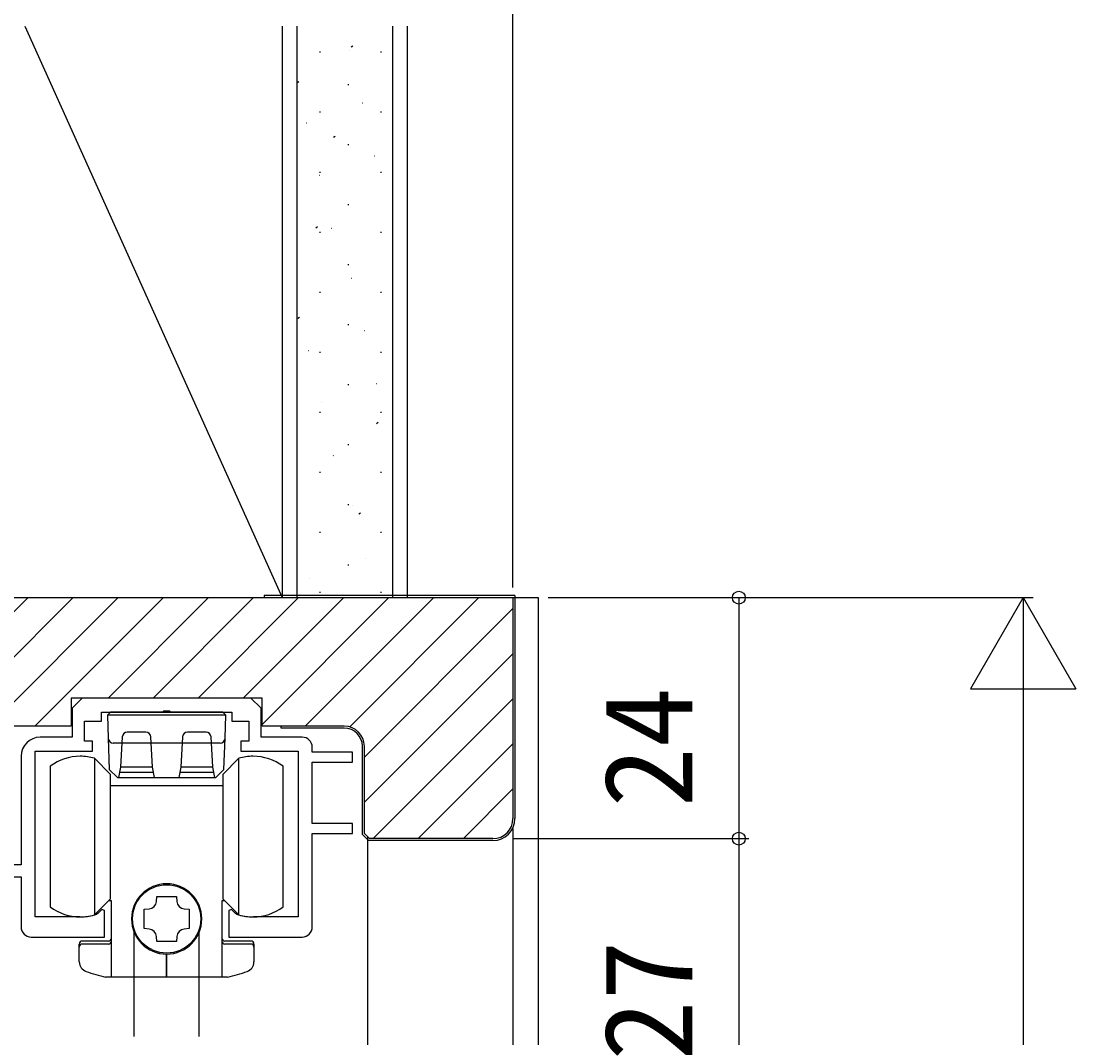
# Model space of a CAD drawing. Units: millimetres, scale not verified. Extents: x -525 to 525, y -783 to 779.
# Drawn here: x -250.6 to -145.5, y 403.9 to 505.1 of the extents above; entities that cross this region are included whole.
import ezdxf
from ezdxf.enums import TextEntityAlignment as Align

# ---------------------------------------------------------------- set-up
doc = ezdxf.new("R2010")
doc.units = ezdxf.units.MM
doc.header["$LTSCALE"] = 4
for name, color, linetype in [('0-3_YKK_11E', 7, 'Continuous'), ('0-4_YKK_12', 2, 'Continuous'), ('0-5_YKK_13', 4, 'Continuous'), ('0-7_YKK_D', 6, 'Continuous'), ('0-9_YSS_K', 3, 'Continuous'), ('0-A_YSS_KE', 3, 'Continuous')]:
    doc.layers.add(name, color=color, linetype=linetype)
doc.styles.add('ＭＳ ゴシック', font='')
doc.styles.get('ＭＳ ゴシック').set_extended_font_data('MS Gothic')

msp = doc.modelspace()

# ---------------------------------------------------------------- linework, layer by layer
at = {"layer": '0-3_YKK_11E'}
for points in [[(-222.618, 433.81), (-226.718, 433.81), (-226.718, 436.71), (-227.718, 437.71), (-244.518, 437.71), (-245.518, 436.71), (-245.518, 433.81), (-248.718, 433.81)], [(-244.768, 415.91), (-249.218, 415.91), (-249.218, 432.41), (-243.518, 432.41), (-243.518, 433.41), (-244.318, 433.41), (-244.318, 435.41), (-242.618, 435.41), (-242.618, 436.31), (-236.576, 436.31), (-236.393, 436.43), (-235.843, 436.43), (-235.66, 436.31), (-229.618, 436.31), (-229.618, 435.41), (-227.918, 435.41), (-227.918, 433.41), (-228.718, 433.41), (-228.718, 432.41), (-223.018, 432.41), (-223.018, 415.91), (-227.468, 415.91)], [(-250.618, 431.91), (-250.618, 421.11), (-253.918, 421.11), (-253.918, 426.71), (-255.118, 426.71)], [(-221.618, 414.91), (-221.618, 424.21), (-217.618, 424.21), (-217.618, 425.21), (-221.618, 425.21), (-221.618, 431.31), (-217.618, 431.31), (-217.618, 432.31), (-221.618, 432.31), (-221.618, 432.81)], [(-253.918, 397.31), (-253.918, 419.91), (-250.618, 419.91), (-250.618, 414.91)], [(-249.618, 413.91), (-242.318, 413.91), (-242.318, 416.544), (-242.565, 416.646), (-242.963, 416.248), (-243.083, 416.175)], [(-229.153, 416.175), (-229.273, 416.248), (-229.671, 416.646), (-229.918, 416.544), (-229.918, 413.91), (-222.618, 413.91)]]:
    msp.add_lwpolyline(points, dxfattribs=at)
for centre, radius, start, end in [((-248.718, 431.91), 1.9, 90.00001, 179.99999), ((-222.618, 432.81), 1, 0.00001, 89.99999), ((-244.768, 421.41), 5.5, 270, 287.83761), ((-227.468, 421.41), 5.5, 252.16239, 270), ((-249.618, 414.91), 1, 180.00001, 269.99999), ((-222.618, 414.91), 1, 270.00001, 359.99999)]:
    msp.add_arc(centre, radius, start, end, dxfattribs=at)
at = {"layer": '0-4_YKK_12'}
for p, q in [((-409.118, 447.71), (-199.118, 447.71)), ((-199.118, 447.71), (-199.118, 278.712)), ((-216.118, 423.91), (-216.118, 278.712))]:
    msp.add_line(p, q, dxfattribs=at)
at = {"layer": '0-5_YKK_13'}
for p, q in [((-242.018, 436.01), (-241.718, 436.31)), ((-236.118, 436.31), (-241.718, 436.31)), ((-239.368, 436.31), (-232.868, 436.31)), ((-230.518, 436.31), (-236.118, 436.31)), ((-230.518, 436.31), (-230.218, 436.01)), ((-242.018, 436.01), (-241.937, 433.71)), ((-238.196, 434.31), (-240.039, 434.31)), ((-232.196, 434.31), (-234.039, 434.31)), ((-241.937, 433.71), (-241.829, 430.61)), ((-236.118, 433.21), (-241.437, 433.21)), ((-240.539, 433.833), (-240.718, 430.81)), ((-237.518, 430.81), (-237.697, 433.833)), ((-230.798, 433.21), (-236.118, 433.21)), ((-234.539, 433.833), (-234.718, 430.81)), ((-231.518, 430.81), (-231.697, 433.833)), ((-230.406, 430.61), (-230.298, 433.71)), ((-247.718, 430.911), (-247.718, 423.911)), ((-243.318, 431.711), (-241.718, 430.111)), ((-243.318, 431.711), (-243.318, 416.111)), ((-230.518, 430.111), (-228.918, 431.711)), ((-228.918, 416.111), (-228.918, 431.711)), ((-224.518, 423.911), (-224.518, 430.911)), ((-241.001, 429.81), (-241.829, 430.61)), ((-241.718, 417.711), (-241.718, 430.111)), ((-237.418, 430.31), (-240.818, 430.31)), ((-236.118, 429.81), (-234.909, 429.81)), ((-234.718, 430.81), (-234.918, 429.81)), ((-234.909, 429.81), (-231.234, 429.81)), ((-231.418, 430.31), (-234.818, 430.31)), ((-231.518, 430.81), (-234.718, 430.81)), ((-231.318, 429.81), (-231.518, 430.81)), ((-230.406, 430.61), (-231.234, 429.81)), ((-230.518, 430.111), (-230.518, 417.711)), ((-236.118, 428.961), (-241.718, 428.961)), ((-230.518, 428.961), (-236.118, 428.961)), ((-247.718, 423.911), (-247.718, 416.911)), ((-224.518, 416.911), (-224.518, 423.911)), ((-241.718, 417.711), (-243.318, 416.111)), ((-237.126, 417.456), (-237.088, 417.961)), ((-228.918, 416.111), (-230.518, 417.711)), ((-239.368, 404.011), (-239.368, 414.412)), ((-232.868, 404.011), (-232.868, 414.412)), ((-244.818, 411.43), (-244.818, 413.211)), ((-241.918, 413.511), (-244.518, 413.511)), ((-241.918, 413.211), (-244.518, 413.211)), ((-227.718, 413.511), (-230.318, 413.511)), ((-227.718, 413.211), (-230.318, 413.211)), ((-227.418, 413.211), (-227.418, 411.43)), ((-236.118, 412.211), (-236.118, 409.911)), ((-236.118, 409.911), (-236.118, 412.211)), ((-236.118, 409.911), (-242.195, 409.911)), ((-230.04, 409.911), (-236.118, 409.911))]:
    msp.add_line(p, q, dxfattribs=at)
for points in [[(-230.298, 433.71), (-230.218, 436.01), (-242.018, 436.01)], [(-241.001, 429.81), (-237.326, 429.81), (-236.118, 429.81)], [(-237.318, 429.81), (-237.518, 430.81), (-240.718, 430.81), (-240.918, 429.81)], [(-241.618, 409.911), (-241.618, 417.511), (-241.918, 417.511)], [(-237.088, 417.961), (-235.148, 417.961), (-235.11, 417.456)], [(-230.318, 417.511), (-230.618, 417.511), (-230.618, 409.911)], [(-237.863, 414.703), (-238.368, 414.741), (-238.368, 416.681), (-237.863, 416.719)], [(-234.372, 416.719), (-233.868, 416.681), (-233.868, 414.741), (-234.372, 414.703)], [(-235.11, 413.965), (-235.148, 413.461), (-237.088, 413.461), (-237.126, 413.965)]]:
    msp.add_lwpolyline(points, dxfattribs=at)
msp.add_circle((-236.118, 415.711), 3.4, dxfattribs=at)
for centre, radius, start, end in [((-240.039, 433.81), 0.5, 90, 177.4552), ((-238.196, 433.81), 0.5, 2.5448, 90), ((-234.039, 433.81), 0.5, 90, 177.4552), ((-232.196, 433.81), 0.5, 2.5448, 90), ((-241.437, 433.71), 0.5, 182, 270), ((-230.798, 433.71), 0.5, 270, 358), ((-244.718, 426.911), 5, 90, 126.8699), ((-244.718, 426.911), 5, 73.7398, 90), ((-227.518, 426.911), 5, 90, 106.2602), ((-227.518, 426.911), 5, 53.1301, 90), ((-236.118, 415.711), 3.5, 90, 270), ((-236.118, 415.711), 3.5, 270, 90), ((-237.924, 417.517), 0.8, 274.33284, 355.66716), ((-234.312, 417.517), 0.8, 184.33284, 265.66716), ((-244.718, 420.911), 5, 233.1301, 270), ((-244.718, 420.911), 5, 270, 286.2602), ((-227.518, 420.911), 5, 253.7398, 270), ((-227.518, 420.911), 5, 270, 306.8699), ((-237.924, 413.905), 0.8, 4.33284, 85.66716), ((-234.312, 413.905), 0.8, 94.33284, 175.66716), ((-244.518, 413.211), 0.3, 90, 180), ((-244.518, 412.911), 0.3, 90, 180), ((-241.918, 413.811), 0.3, 270, 0), ((-241.918, 413.511), 0.3, 270, 0), ((-230.318, 413.811), 0.3, 180, 270), ((-230.318, 413.511), 0.3, 180, 270), ((-227.718, 413.211), 0.3, 0, 90), ((-227.718, 412.911), 0.3, 0, 90), ((-243.818, 411.43), 1, 180, 251.28667), ((-228.418, 411.43), 1, 288.71333, 0), ((-236.118, 434.161), 25, 251.28667, 255.93013), ((-236.118, 434.161), 25, 284.06987, 288.71333)]:
    msp.add_arc(centre, radius, start, end, dxfattribs=at)
at = {"layer": '0-7_YKK_D'}
for p, q in [((-201.618, 448.71), (-201.618, 545.635)), ((-198.118, 447.71), (-149.79, 447.71)), ((-196.118, 447.71), (-178.118, 447.71)), ((-179.118, 447.71), (-179.118, 423.71)), ((-150.79, 447.71), (-156.04, 438.617)), ((-150.79, 447.71), (-145.54, 438.617)), ((-150.79, 447.71), (-150.79, 429.524)), ((-156.04, 438.617), (-145.54, 438.617)), ((-150.79, 437.21), (-150.79, 158.21)), ((-201.618, 424.71), (-201.618, 300.211)), ((-201.618, 423.71), (-178.118, 423.71)), ((-196.118, 423.71), (-178.118, 423.71)), ((-179.118, 423.71), (-179.118, 396.71))]:
    msp.add_line(p, q, dxfattribs=at)
for centre in [(-179.118, 447.71), (-179.118, 423.71), (-179.118, 423.71)]:
    msp.add_circle(centre, 0.637, dxfattribs=at)
at = {"layer": '0-9_YSS_K'}
for p, q in [((-250.234, 504.635), (-224.618, 447.71)), ((-224.618, 504.635), (-224.618, 447.71)), ((-224.618, 504.635), (-224.618, 447.71)), ((-223.118, 447.71), (-223.118, 504.635)), ((-213.618, 504.635), (-213.618, 447.71)), ((-212.118, 447.71), (-212.118, 504.635)), ((-217.733, 502.572), (-217.566, 502.683)), ((-220.908, 502.065), (-220.808, 502.065)), ((-217.885, 502.203), (-217.867, 502.21)), ((-214.828, 502.065), (-214.728, 502.065)), ((-223.111, 499.012), (-222.945, 499.123)), ((-218.058, 498.835), (-217.958, 498.835)), ((-220.908, 496.085), (-220.808, 496.085)), ((-216.593, 496.979), (-216.575, 496.986)), ((-214.828, 496.085), (-214.728, 496.085)), ((-222.174, 495.003), (-222.155, 495.01)), ((-219.502, 493.566), (-219.335, 493.676)), ((-218.058, 492.855), (-217.958, 492.855)), ((-215.396, 491.721), (-215.377, 491.728)), ((-220.908, 490.105), (-220.808, 490.105)), ((-220.882, 489.778), (-220.863, 489.785)), ((-214.828, 490.105), (-214.728, 490.105)), ((-218.058, 486.875), (-217.958, 486.875)), ((-221.271, 484.559), (-221.104, 484.67)), ((-219.684, 484.521), (-219.665, 484.527)), ((-220.908, 484.125), (-220.808, 484.125)), ((-214.828, 484.125), (-214.728, 484.125)), ((-218.058, 480.895), (-217.958, 480.895)), ((-217.732, 479.53), (-217.713, 479.537)), ((-220.908, 478.145), (-220.808, 478.145)), ((-214.828, 478.145), (-214.728, 478.145)), ((-223.039, 475.553), (-222.873, 475.663)), ((-218.058, 474.915), (-217.958, 474.915)), ((-216.44, 474.306), (-216.421, 474.312)), ((-222.021, 472.33), (-222.002, 472.336)), ((-220.908, 472.165), (-220.808, 472.165)), ((-214.828, 472.165), (-214.728, 472.165)), ((-218.058, 468.935), (-217.958, 468.935)), ((-215.242, 469.048), (-215.224, 469.055)), ((-220.729, 467.105), (-220.71, 467.112)), ((-220.908, 466.185), (-220.808, 466.185)), ((-214.828, 466.185), (-214.728, 466.185)), ((-215.203, 465.069), (-215.036, 465.179)), ((-218.058, 462.955), (-217.958, 462.955)), ((-219.531, 461.847), (-219.512, 461.854)), ((-220.908, 460.205), (-220.808, 460.205)), ((-214.828, 460.205), (-214.728, 460.205)), ((-218.058, 456.975), (-217.958, 456.975)), ((-217.579, 456.857), (-217.56, 456.863)), ((-216.972, 456.062), (-216.805, 456.173)), ((-220.908, 454.225), (-220.808, 454.225)), ((-214.828, 454.225), (-214.728, 454.225)), ((-218.058, 450.995), (-217.958, 450.995)), ((-216.287, 451.632), (-216.268, 451.639)), ((-221.867, 449.656), (-221.848, 449.663)), ((-262.715, 434.91), (-249.915, 447.71)), ((-258.225, 434.91), (-245.425, 447.71)), ((-253.735, 434.91), (-240.935, 447.71)), ((-251.618, 447.71), (-224.618, 447.71)), ((-249.245, 434.91), (-236.445, 447.71)), ((-241.955, 437.71), (-231.955, 447.71)), ((-237.465, 437.71), (-227.465, 447.71)), ((-232.975, 437.71), (-222.975, 447.71)), ((-228.484, 437.71), (-218.484, 447.71)), ((-226.618, 435.087), (-213.994, 447.71)), ((-224.618, 447.71), (-212.118, 447.71)), ((-222.304, 434.91), (-209.504, 447.71)), ((-220.908, 448.245), (-220.808, 448.245)), ((-217.886, 434.838), (-205.014, 447.71)), ((-214.828, 448.245), (-214.728, 448.245)), ((-216.418, 431.817), (-201.618, 446.617)), ((-216.418, 427.326), (-201.618, 442.126)), ((-215.544, 423.71), (-201.618, 437.636)), ((-211.054, 423.71), (-201.618, 433.146)), ((-206.563, 423.71), (-201.618, 428.656))]:
    msp.add_line(p, q, dxfattribs=at)
at = {"layer": '0-A_YSS_KE'}
msp.add_line((-201.418, 447.91), (-201.418, 425.71), dxfattribs=at)
for points in [[(-406.618, 447.71), (-201.618, 447.71), (-201.618, 425.71)], [(-201.418, 447.91), (-226.418, 447.91), (-226.418, 447.71)], [(-218.418, 434.91), (-226.618, 434.91), (-226.618, 437.71), (-245.618, 437.71), (-245.618, 434.91), (-264.618, 434.91), (-264.618, 437.71), (-283.618, 437.71), (-283.618, 434.91), (-302.618, 434.91), (-302.618, 437.71), (-321.618, 437.71), (-321.618, 434.91), (-329.818, 434.91)], [(-218.418, 434.71), (-224.718, 434.71), (-224.718, 434.91)], [(-203.618, 423.51), (-216.001, 423.51), (-216.618, 424.128), (-216.618, 432.91)], [(-203.618, 423.71), (-215.918, 423.71), (-216.418, 424.21), (-216.418, 432.91)]]:
    msp.add_lwpolyline(points, dxfattribs=at)
for centre, radius, start, end in [((-218.418, 432.91), 2, 0.00001, 89.99999), ((-218.418, 432.91), 1.8, 0.00001, 89.99999), ((-203.618, 425.71), 2.2, 270.00001, 359.99999), ((-203.618, 425.71), 2, 270.00001, 359.99999)]:
    msp.add_arc(centre, radius, start, end, dxfattribs=at)

# ---------------------------------------------------------------- texts
at = {"layer": '0-7_YKK_D', "style": 'ＭＳ ゴシック'}
for s, p in [('24', (-181.118, 426.813)), ('27', (-181.118, 401.585))]:
    msp.add_text(s, height=8.798, rotation=90, dxfattribs=at).set_placement(p, align=Align.BOTTOM_LEFT)

doc.saveas('drawing.dxf')
